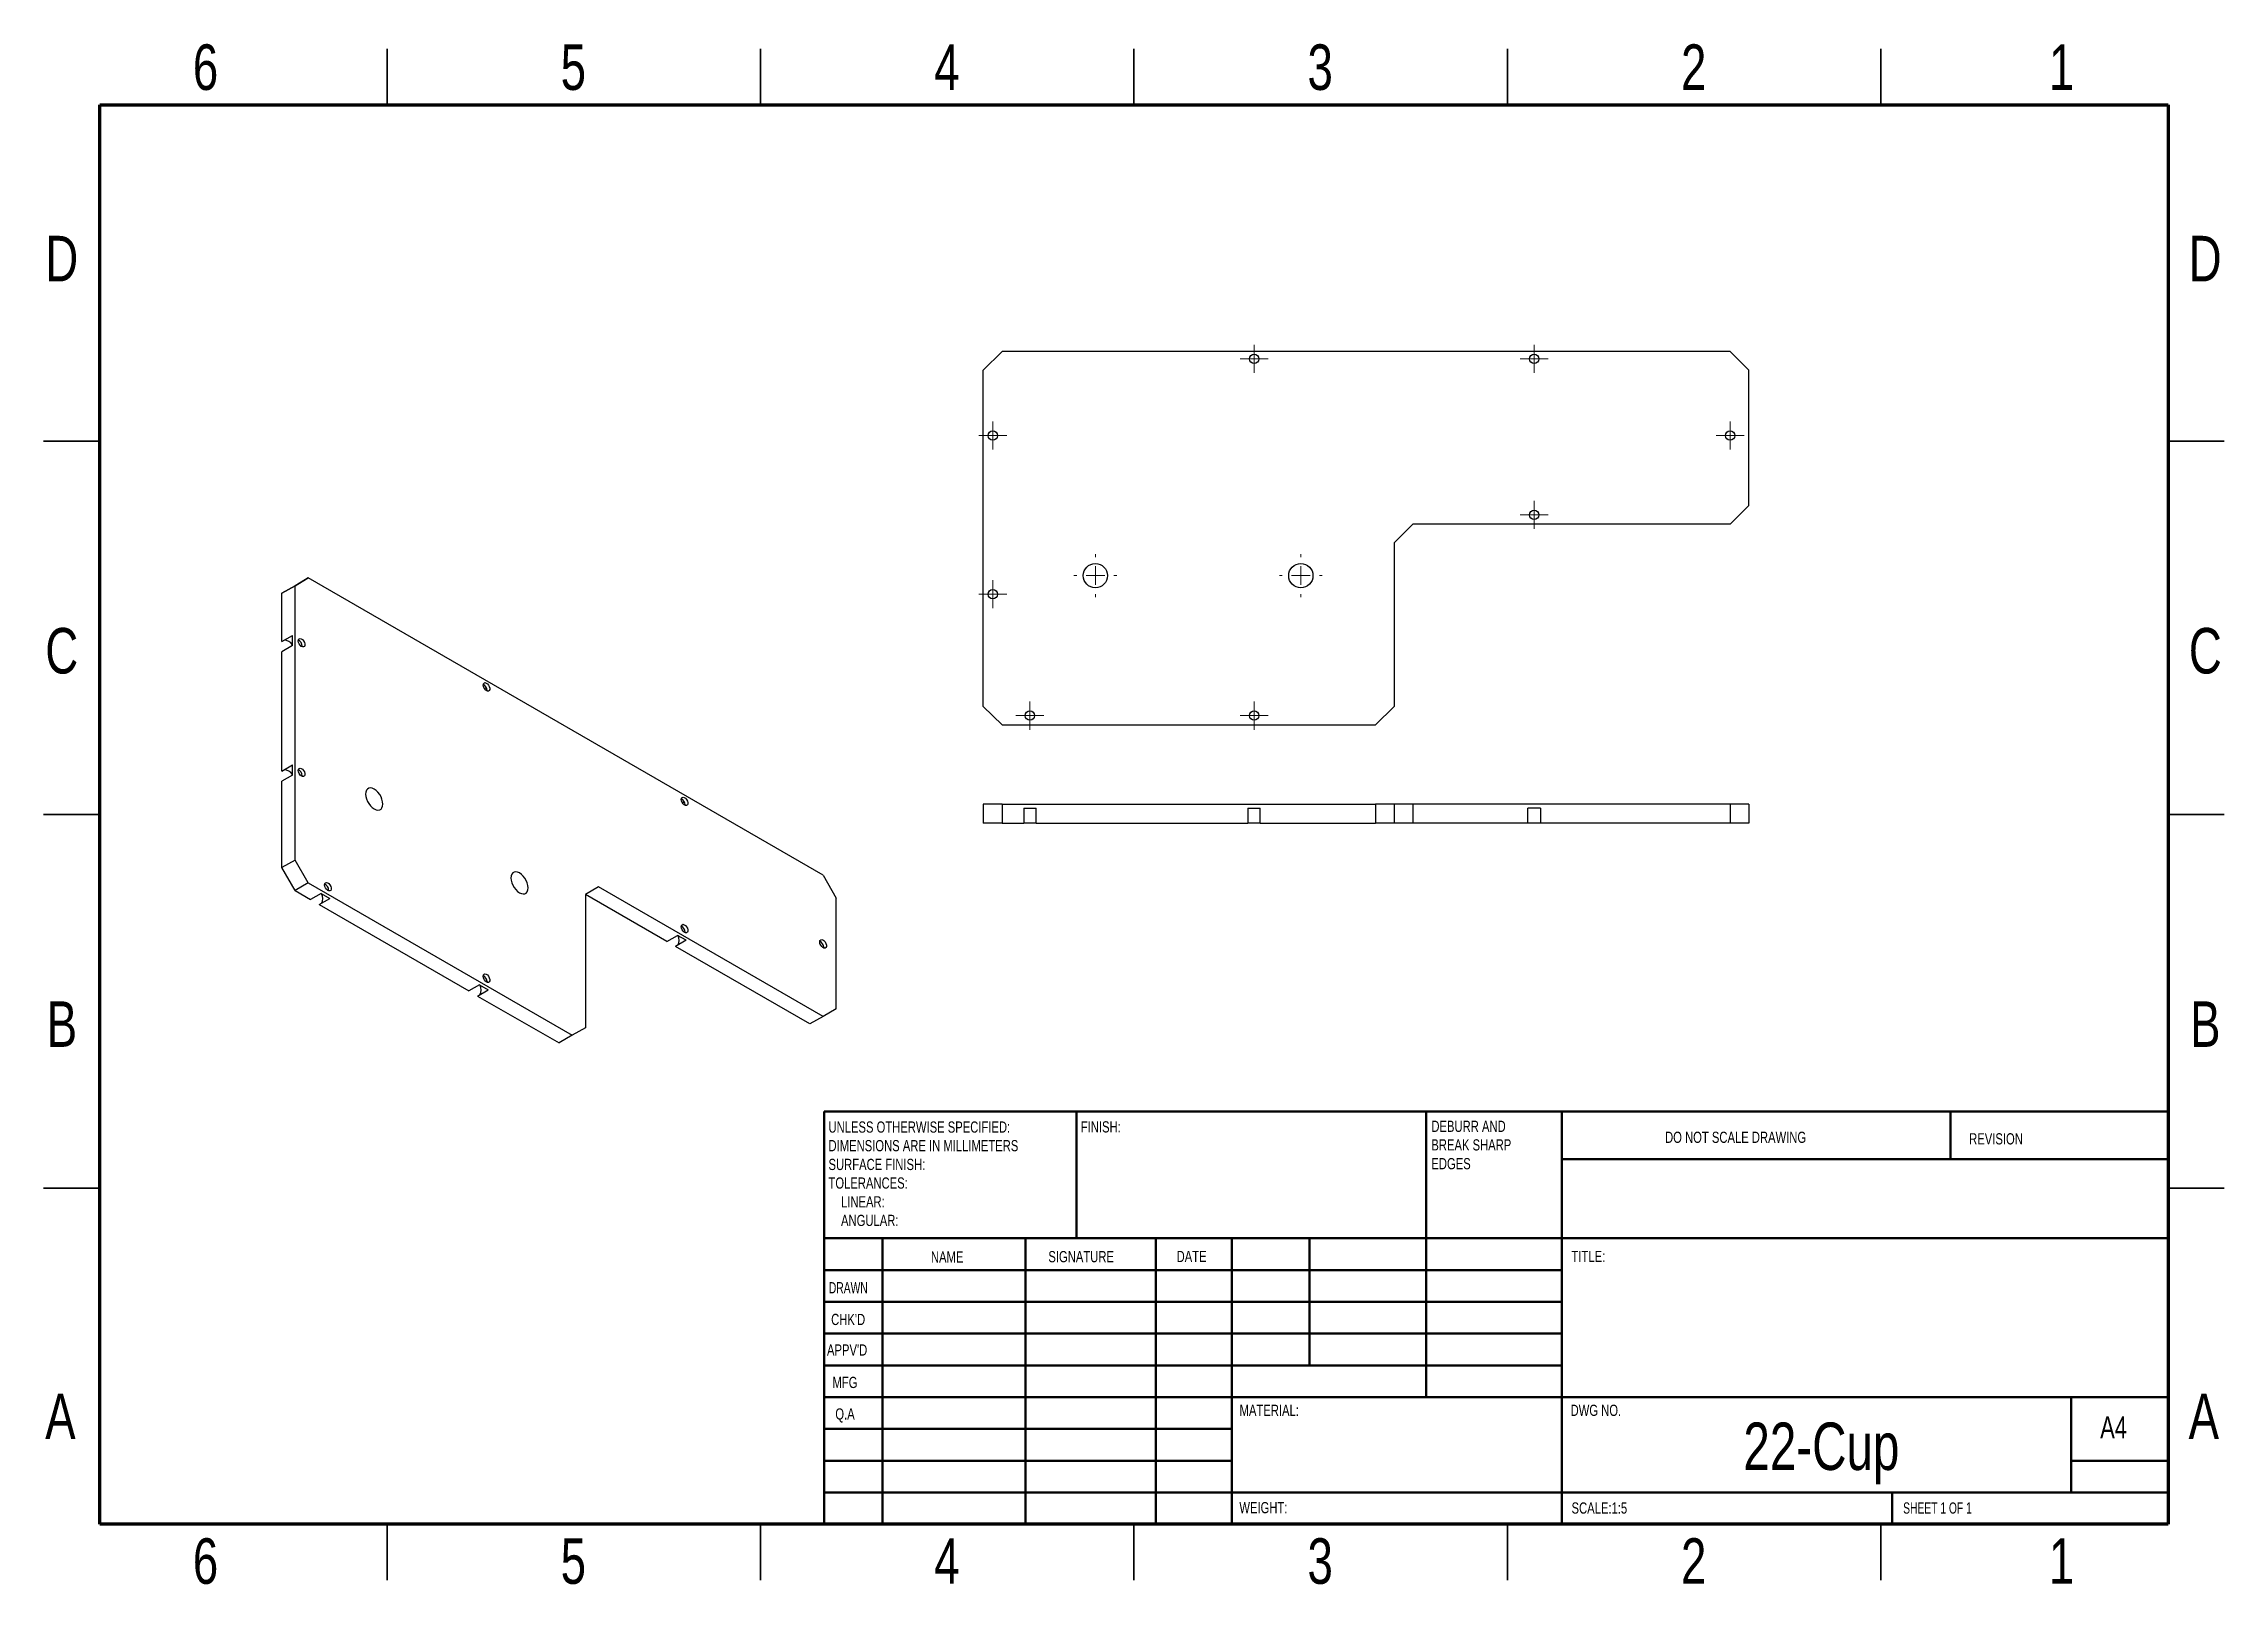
# Model space of a CAD drawing. Header units: inches. Extents: x 0.1 to 11.6, y 0.1 to 8.2.
import ezdxf

# ---------------------------------------------------------------- set-up
doc = ezdxf.new("R2010")
doc.units = ezdxf.units.IN
doc.header["$MEASUREMENT"] = 0
doc.styles.add('SLDTEXTSTYLE0', font='TXT', dxfattribs={"width": 0.75})
doc.styles.add('SLDTEXTSTYLE1', font='TXT', dxfattribs={"width": 0.686449})
doc.styles.add('SLDTEXTSTYLE2', font='TXT', dxfattribs={"width": 0.6875})

# ---------------------------------------------------------------- blocks, each defined once
blk = doc.blocks.new('SW_NOTE_0')
at = {"color": 0, "linetype": 'Continuous', "lineweight": 0, "attachment_point": 1, "style": 'SLDTEXTSTYLE0'}
for s, insert, char_height in [('UNLESS OTHERWISE SPECIFIED:', (0, 0.076), 0.05906), ('DIMENSIONS ARE IN MILLIMETERS', (0, -0.022), 0.05906), ('TOLERANCES:', (0, -0.219), 0.05906), ('SURFACE FINISH:', (0, -0.121), 0.05906), ('LINEAR:', (0.066, -0.318), 0.0591), ('ANGULAR:', (0.066, -0.416), 0.0591)]:
    blk.add_mtext(s, dxfattribs=dict(at, insert=insert, char_height=char_height))
blk = doc.blocks.new('SW_NOTE_0_1')
at = {"color": 0, "linetype": 'Continuous', "lineweight": 0, "attachment_point": 1, "style": 'SLDTEXTSTYLE0'}
for s, insert, char_height in [('DEBURR AND', (0, 0.076), 0.0591), ('BREAK SHARP', (0, -0.022), 0.05906), ('EDGES', (0, -0.121), 0.0591)]:
    blk.add_mtext(s, dxfattribs=dict(at, insert=insert, char_height=char_height))
blk = doc.blocks.new('SW_CENTERMARKSYMBOL_0')
at = {"color": 0, "linetype": 'Continuous', "lineweight": 18}
for p, q in [((-0.049, 0), (-0.074, 0)), ((0, 0), (-0.049, 0)), ((0, 0.049), (0, 0.074)), ((0, 0), (0, 0.049)), ((0, 0), (0, -0.049)), ((0, 0), (0.049, 0)), ((0.049, 0), (0.074, 0)), ((0, -0.049), (0, -0.074))]:
    blk.add_line(p, q, dxfattribs=at)
blk = doc.blocks.new('SW_CENTERMARKSYMBOL_1')
at = {"color": 0, "linetype": 'Continuous', "lineweight": 18}
for p, q in [((-0.049, 0), (-0.074, 0)), ((0, 0), (-0.049, 0)), ((0, 0.049), (0, 0.074)), ((0, 0), (0, 0.049)), ((0, 0), (0, -0.049)), ((0, 0), (0.049, 0)), ((0.049, 0), (0.074, 0)), ((0, -0.049), (0, -0.074))]:
    blk.add_line(p, q, dxfattribs=at)
blk = doc.blocks.new('SW_CENTERMARKSYMBOL_2')
at = {"color": 0, "linetype": 'Continuous', "lineweight": 18}
for p, q in [((-0.049, 0), (-0.074, 0)), ((0, 0), (-0.049, 0)), ((0, 0.049), (0, 0.074)), ((0, 0), (0, 0.049)), ((0, 0), (0, -0.049)), ((0, 0), (0.049, 0)), ((0.049, 0), (0.074, 0)), ((0, -0.049), (0, -0.074))]:
    blk.add_line(p, q, dxfattribs=at)
blk = doc.blocks.new('SW_CENTERMARKSYMBOL_3')
at = {"color": 0, "linetype": 'Continuous', "lineweight": 18}
for p, q in [((-0.049, 0), (-0.074, 0)), ((0, 0), (-0.049, 0)), ((0, 0.049), (0, 0.074)), ((0, 0), (0, 0.049)), ((0, 0), (0, -0.049)), ((0, 0), (0.049, 0)), ((0.049, 0), (0.074, 0)), ((0, -0.049), (0, -0.074))]:
    blk.add_line(p, q, dxfattribs=at)
blk = doc.blocks.new('SW_CENTERMARKSYMBOL_4')
at = {"color": 0, "linetype": 'Continuous', "lineweight": 18}
for p, q in [((-0.049, 0), (-0.074, 0)), ((0, 0), (-0.049, 0)), ((0, 0.049), (0, 0.074)), ((0, 0), (0, 0.049)), ((0, 0), (0, -0.049)), ((0, 0), (0.049, 0)), ((0.049, 0), (0.074, 0)), ((0, -0.049), (0, -0.074))]:
    blk.add_line(p, q, dxfattribs=at)
blk = doc.blocks.new('SW_CENTERMARKSYMBOL_5')
at = {"color": 0, "linetype": 'Continuous', "lineweight": 18}
for p, q in [((-0.049, 0), (-0.074, 0)), ((0, 0), (-0.049, 0)), ((0, 0.049), (0, 0.074)), ((0, 0), (0, 0.049)), ((0, 0), (0, -0.049)), ((0, 0), (0.049, 0)), ((0.049, 0), (0.074, 0)), ((0, -0.049), (0, -0.074))]:
    blk.add_line(p, q, dxfattribs=at)
blk = doc.blocks.new('SW_CENTERMARKSYMBOL_6')
at = {"color": 0, "linetype": 'Continuous', "lineweight": 18}
for p, q in [((-0.049, 0), (-0.074, 0)), ((0, 0), (-0.049, 0)), ((0, 0.049), (0, 0.074)), ((0, 0), (0, 0.049)), ((0, 0), (0, -0.049)), ((0, 0), (0.049, 0)), ((0.049, 0), (0.074, 0)), ((0, -0.049), (0, -0.074))]:
    blk.add_line(p, q, dxfattribs=at)
blk = doc.blocks.new('SW_CENTERMARKSYMBOL_7')
at = {"color": 0, "linetype": 'Continuous', "lineweight": 18}
for p, q in [((-0.049, 0), (-0.074, 0)), ((0, 0), (-0.049, 0)), ((0, 0.049), (0, 0.074)), ((0, 0), (0, 0.049)), ((0, 0), (0, -0.049)), ((0, 0), (0.049, 0)), ((0.049, 0), (0.074, 0)), ((0, -0.049), (0, -0.074))]:
    blk.add_line(p, q, dxfattribs=at)
blk = doc.blocks.new('SW_CENTERMARKSYMBOL_8')
at = {"color": 0, "linetype": 'Continuous', "lineweight": 18}
for p, q in [((-0.098, 0), (-0.113, 0)), ((0, 0), (-0.049, 0)), ((0, 0.098), (0, 0.113)), ((0, 0), (0, 0.049)), ((0, 0), (0, -0.049)), ((0, 0), (0.049, 0)), ((0.098, 0), (0.113, 0)), ((0, -0.098), (0, -0.113))]:
    blk.add_line(p, q, dxfattribs=at)
blk = doc.blocks.new('SW_CENTERMARKSYMBOL_9')
at = {"color": 0, "linetype": 'Continuous', "lineweight": 18}
for p, q in [((-0.098, 0), (-0.113, 0)), ((0, 0), (-0.049, 0)), ((0, 0.098), (0, 0.113)), ((0, 0), (0, 0.049)), ((0, 0), (0, -0.049)), ((0, 0), (0.049, 0)), ((0.098, 0), (0.113, 0)), ((0, -0.098), (0, -0.113))]:
    blk.add_line(p, q, dxfattribs=at)

msp = doc.modelspace()

# ---------------------------------------------------------------- linework, layer by layer
at = {"color": 7, "linetype": 'Continuous', "lineweight": 35}
for p, q in [((1.909, 7.874), (1.909, 8.169)), ((3.878, 7.874), (3.878, 8.169)), ((5.846, 8.169), (5.846, 7.874)), ((5.846, 7.874), (5.846, 8.169)), ((7.815, 7.874), (7.815, 8.169)), ((9.783, 7.874), (9.783, 8.169)), ((0.394, 6.102), (0.098, 6.102)), ((11.299, 6.102), (11.594, 6.102)), ((0.098, 4.134), (0.394, 4.134)), ((0.394, 4.134), (0.098, 4.134)), ((11.594, 4.134), (11.299, 4.134)), ((11.299, 4.134), (11.594, 4.134)), ((0.394, 2.165), (0.098, 2.165)), ((11.299, 2.165), (11.594, 2.165)), ((1.909, 0.394), (1.909, 0.098)), ((3.878, 0.394), (3.878, 0.098)), ((5.846, 0.098), (5.846, 0.394)), ((5.846, 0.394), (5.846, 0.098)), ((7.815, 0.394), (7.815, 0.098)), ((9.783, 0.394), (9.783, 0.098))]:
    msp.add_line(p, q, dxfattribs=at)
at = {"color": 7, "linetype": 'Continuous', "lineweight": 70}
for p, q in [((0.394, 0.394), (0.394, 7.874)), ((0.394, 7.874), (11.299, 7.874)), ((11.299, 7.874), (11.299, 0.394)), ((11.299, 0.394), (0.394, 0.394))]:
    msp.add_line(p, q, dxfattribs=at)
at = {"color": 7, "linetype": 'Continuous', "lineweight": 25}
for p, q in [((5.052, 6.476), (5.151, 6.574)), ((8.989, 6.574), (5.151, 6.574)), ((8.989, 6.574), (9.088, 6.476)), ((5.052, 4.704), (5.052, 6.476)), ((9.088, 5.762), (9.088, 6.476)), ((9.088, 5.762), (8.989, 5.664)), ((7.316, 5.664), (7.218, 5.565)), ((8.989, 5.664), (7.316, 5.664)), ((7.218, 5.565), (7.218, 4.704)), ((1.424, 5.34), (1.354, 5.3)), ((1.354, 5.3), (1.424, 5.34)), ((1.354, 5.046), (1.354, 5.3)), ((1.424, 5.34), (1.493, 5.381)), ((1.493, 5.381), (1.424, 5.34)), ((1.424, 3.894), (1.424, 5.34)), ((4.208, 3.814), (1.493, 5.381)), ((1.354, 5.046), (1.41, 5.078)), ((1.41, 5.024), (1.41, 5.078)), ((1.41, 5.024), (1.354, 4.992)), ((1.354, 4.362), (1.354, 4.992)), ((1.462, 5.021), (1.462, 5.017)), ((2.433, 4.802), (2.422, 4.796)), ((2.436, 4.788), (2.436, 4.784)), ((5.151, 4.606), (5.052, 4.704)), ((5.151, 4.606), (7.119, 4.606)), ((7.218, 4.704), (7.119, 4.606)), ((1.354, 4.362), (1.41, 4.395)), ((1.41, 4.341), (1.41, 4.395)), ((1.41, 4.341), (1.354, 4.309)), ((1.354, 3.854), (1.354, 4.309)), ((1.462, 4.338), (1.462, 4.334)), ((3.477, 4.2), (3.466, 4.194)), ((3.48, 4.185), (3.48, 4.182)), ((5.052, 4.188), (5.052, 4.089)), ((5.151, 4.188), (5.052, 4.188)), ((5.151, 4.188), (5.151, 4.089)), ((5.151, 4.188), (7.119, 4.188)), ((5.266, 4.168), (5.331, 4.168)), ((5.266, 4.168), (5.266, 4.089)), ((5.331, 4.089), (5.331, 4.168)), ((6.447, 4.168), (6.512, 4.168)), ((6.447, 4.168), (6.447, 4.089)), ((6.512, 4.089), (6.512, 4.168)), ((7.119, 4.188), (7.119, 4.089)), ((7.218, 4.188), (7.119, 4.188)), ((7.218, 4.188), (7.218, 4.089)), ((7.316, 4.188), (7.218, 4.188)), ((7.316, 4.188), (7.316, 4.089)), ((8.989, 4.188), (7.316, 4.188)), ((7.989, 4.168), (7.923, 4.168)), ((7.923, 4.089), (7.923, 4.168)), ((7.989, 4.168), (7.989, 4.089)), ((8.989, 4.188), (8.989, 4.089)), ((9.088, 4.188), (8.989, 4.188)), ((9.088, 4.188), (9.088, 4.089)), ((5.151, 4.089), (5.052, 4.089)), ((5.151, 4.089), (5.266, 4.089)), ((5.331, 4.089), (5.266, 4.089)), ((5.331, 4.089), (6.447, 4.089)), ((6.512, 4.089), (6.447, 4.089)), ((6.512, 4.089), (7.119, 4.089)), ((7.218, 4.089), (7.119, 4.089)), ((7.316, 4.089), (7.218, 4.089)), ((7.923, 4.089), (7.316, 4.089)), ((7.989, 4.089), (7.923, 4.089)), ((8.989, 4.089), (7.989, 4.089)), ((9.088, 4.089), (8.989, 4.089)), ((1.424, 3.894), (1.354, 3.854)), ((1.424, 3.733), (1.354, 3.854)), ((1.493, 3.773), (1.424, 3.894)), ((4.208, 3.814), (4.277, 3.693)), ((1.493, 3.773), (1.424, 3.733)), ((1.424, 3.733), (1.505, 3.686)), ((1.493, 3.773), (2.885, 2.97)), ((1.561, 3.718), (1.505, 3.686)), ((1.551, 3.659), (1.607, 3.692)), ((1.561, 3.718), (1.607, 3.692)), ((1.601, 3.735), (1.601, 3.732)), ((3.024, 3.753), (2.955, 3.713)), ((2.955, 3.713), (2.955, 3.01)), ((3.384, 3.465), (2.955, 3.713)), ((4.208, 3.07), (3.024, 3.753)), ((4.277, 3.11), (4.277, 3.693)), ((1.551, 3.659), (2.34, 3.204)), ((3.384, 3.465), (3.44, 3.497)), ((3.486, 3.471), (3.43, 3.439)), ((3.486, 3.471), (3.44, 3.497)), ((3.48, 3.514), (3.48, 3.511)), ((4.138, 3.03), (3.43, 3.439)), ((4.211, 3.434), (4.211, 3.43)), ((2.396, 3.236), (2.34, 3.204)), ((2.396, 3.236), (2.442, 3.21)), ((2.436, 3.253), (2.436, 3.249)), ((2.386, 3.177), (2.442, 3.21)), ((2.386, 3.177), (2.816, 2.93)), ((4.277, 3.11), (4.208, 3.07)), ((2.955, 3.01), (2.885, 2.97)), ((4.208, 3.07), (4.138, 3.03)), ((2.885, 2.97), (2.816, 2.93))]:
    msp.add_line(p, q, dxfattribs=at)
at = {"color": 7, "linetype": 'Continuous', "lineweight": 50}
for p, q in [((4.213, 2.569), (11.299, 2.569)), ((4.213, 2.569), (4.213, 0.394)), ((5.543, 1.9), (5.543, 2.569)), ((7.386, 2.569), (7.386, 1.063)), ((8.102, 2.569), (8.102, 0.394)), ((10.15, 2.318), (10.15, 2.569)), ((11.299, 2.318), (8.102, 2.318)), ((11.299, 1.9), (4.213, 1.9)), ((4.52, 1.9), (4.52, 0.394)), ((5.275, 1.9), (5.275, 0.394)), ((5.961, 1.9), (5.961, 0.394)), ((6.362, 0.394), (6.362, 1.9)), ((6.772, 1.23), (6.772, 1.9)), ((8.102, 1.732), (4.213, 1.732)), ((8.102, 1.565), (4.213, 1.565)), ((8.102, 1.398), (4.213, 1.398)), ((8.102, 1.23), (4.213, 1.23)), ((6.362, 1.063), (4.213, 1.063)), ((6.362, 1.063), (11.299, 1.063)), ((10.787, 0.561), (10.787, 1.063)), ((6.362, 0.896), (4.213, 0.896)), ((6.362, 0.728), (4.213, 0.728)), ((11.299, 0.728), (10.787, 0.728)), ((4.213, 0.561), (11.299, 0.561)), ((9.843, 0.394), (9.843, 0.561))]:
    msp.add_line(p, q, dxfattribs=at)
at = {"color": 7, "linetype": 'Continuous', "lineweight": 25, "flags": 128}
for points in [[(1.441, 5.049), (1.442, 5.056), (1.446, 5.06), (1.451, 5.062), (1.457, 5.06), (1.463, 5.056), (1.469, 5.049), (1.473, 5.041), (1.476, 5.033), (1.476, 5.025), (1.473, 5.02), (1.469, 5.017), (1.463, 5.017), (1.457, 5.02), (1.451, 5.026), (1.446, 5.033), (1.442, 5.041), (1.441, 5.049)], [(2.415, 4.816), (2.417, 4.823), (2.42, 4.827), (2.425, 4.829), (2.431, 4.827), (2.438, 4.823), (2.443, 4.816), (2.448, 4.808), (2.45, 4.8), (2.45, 4.793), (2.448, 4.787), (2.443, 4.784), (2.438, 4.784), (2.431, 4.787), (2.425, 4.793), (2.42, 4.8), (2.417, 4.808), (2.415, 4.816)], [(1.441, 4.366), (1.442, 4.373), (1.446, 4.377), (1.451, 4.378), (1.457, 4.377), (1.463, 4.373), (1.469, 4.366), (1.473, 4.358), (1.476, 4.35), (1.476, 4.342), (1.473, 4.337), (1.469, 4.334), (1.463, 4.334), (1.457, 4.337), (1.451, 4.342), (1.446, 4.35), (1.442, 4.358), (1.441, 4.366)], [(1.887, 4.189), (1.885, 4.201), (1.882, 4.214), (1.877, 4.227), (1.87, 4.24), (1.861, 4.251), (1.851, 4.26), (1.841, 4.268), (1.831, 4.272), (1.822, 4.274), (1.813, 4.272), (1.806, 4.268), (1.801, 4.262), (1.797, 4.252), (1.796, 4.241), (1.797, 4.229), (1.801, 4.216), (1.806, 4.203), (1.813, 4.191), (1.822, 4.18), (1.831, 4.17), (1.841, 4.163), (1.851, 4.159), (1.861, 4.157), (1.87, 4.158), (1.877, 4.162), (1.882, 4.169), (1.885, 4.178), (1.887, 4.189)], [(3.459, 4.213), (3.461, 4.22), (3.464, 4.224), (3.469, 4.226), (3.475, 4.224), (3.482, 4.22), (3.487, 4.213), (3.492, 4.205), (3.494, 4.197), (3.494, 4.19), (3.492, 4.184), (3.487, 4.181), (3.482, 4.181), (3.475, 4.184), (3.469, 4.19), (3.464, 4.197), (3.461, 4.206), (3.459, 4.213)], [(2.652, 3.747), (2.651, 3.76), (2.648, 3.773), (2.642, 3.786), (2.635, 3.798), (2.627, 3.809), (2.617, 3.818), (2.607, 3.826), (2.597, 3.83), (2.587, 3.832), (2.579, 3.83), (2.572, 3.826), (2.566, 3.82), (2.563, 3.81), (2.562, 3.799), (2.563, 3.787), (2.566, 3.774), (2.572, 3.761), (2.579, 3.749), (2.587, 3.738), (2.597, 3.728), (2.607, 3.721), (2.617, 3.717), (2.627, 3.715), (2.635, 3.716), (2.642, 3.72), (2.648, 3.727), (2.651, 3.736), (2.652, 3.747)], [(1.58, 3.763), (1.581, 3.77), (1.585, 3.774), (1.59, 3.776), (1.596, 3.774), (1.602, 3.77), (1.608, 3.763), (1.613, 3.755), (1.615, 3.747), (1.615, 3.74), (1.613, 3.734), (1.608, 3.731), (1.602, 3.731), (1.596, 3.734), (1.59, 3.74), (1.585, 3.747), (1.581, 3.755), (1.58, 3.763)], [(3.459, 3.542), (3.461, 3.549), (3.464, 3.553), (3.469, 3.555), (3.475, 3.553), (3.482, 3.549), (3.487, 3.542), (3.492, 3.534), (3.494, 3.526), (3.494, 3.519), (3.492, 3.513), (3.487, 3.51), (3.482, 3.51), (3.475, 3.513), (3.469, 3.519), (3.464, 3.526), (3.461, 3.534), (3.459, 3.542)], [(4.19, 3.462), (4.191, 3.469), (4.195, 3.473), (4.2, 3.475), (4.206, 3.473), (4.212, 3.469), (4.218, 3.462), (4.222, 3.454), (4.225, 3.446), (4.225, 3.438), (4.222, 3.433), (4.218, 3.43), (4.212, 3.43), (4.206, 3.433), (4.2, 3.439), (4.195, 3.446), (4.191, 3.454), (4.19, 3.462)], [(2.415, 3.281), (2.417, 3.288), (2.42, 3.292), (2.425, 3.294), (2.431, 3.292), (2.438, 3.288), (2.443, 3.281), (2.448, 3.273), (2.45, 3.265), (2.45, 3.257), (2.448, 3.252), (2.443, 3.249), (2.438, 3.249), (2.431, 3.252), (2.425, 3.258), (2.42, 3.265), (2.417, 3.273), (2.415, 3.281)]]:
    msp.add_lwpolyline(points, dxfattribs=at)
at = {"color": 7, "linetype": 'Continuous', "lineweight": 25}
for centre, radius in [((6.48, 6.535), 0.0246), ((7.956, 6.535), 0.0246), ((5.102, 6.131), 0.0246), ((8.989, 6.131), 0.0246), ((7.956, 5.713), 0.0246), ((5.643, 5.393), 0.064), ((6.726, 5.393), 0.064), ((5.102, 5.295), 0.0246), ((5.298, 4.655), 0.0246), ((6.48, 4.655), 0.0246)]:
    msp.add_circle(centre, radius, dxfattribs=at)
for centre, radius, start, end in [((1.367, 5.001), 0.0509, 32.179, 90.9479), ((1.426, 5.02), 0.036, 1.4214, 64.6808), ((2.4, 4.787), 0.036, 1.4214, 64.6808), ((1.367, 4.318), 0.0509, 32.179, 90.9479), ((1.426, 4.337), 0.036, 1.4214, 64.6808), ((3.444, 4.184), 0.036, 1.4214, 64.6808), ((1.519, 3.692), 0.0509, 329.0388, 27.8107), ((1.565, 3.734), 0.036, 1.4214, 64.6808), ((3.398, 3.472), 0.0509, 329.0388, 27.8107), ((3.444, 3.513), 0.036, 1.4214, 64.6808), ((4.175, 3.433), 0.036, 1.4214, 64.6808), ((2.354, 3.21), 0.0509, 329.0388, 27.8107), ((2.4, 3.252), 0.036, 1.4214, 64.6808)]:
    msp.add_arc(centre, radius, start, end, dxfattribs=at)

# ---------------------------------------------------------------- block references
at = {"color": 7, "linetype": 'Continuous', "lineweight": 0}
for name, p in [('SW_CENTERMARKSYMBOL_1', (6.48, 6.535)), ('SW_CENTERMARKSYMBOL_0', (7.956, 6.535)), ('SW_CENTERMARKSYMBOL_2', (5.102, 6.131)), ('SW_CENTERMARKSYMBOL_7', (8.989, 6.131)), ('SW_CENTERMARKSYMBOL_6', (7.956, 5.713)), ('SW_CENTERMARKSYMBOL_8', (5.643, 5.393)), ('SW_CENTERMARKSYMBOL_9', (6.726, 5.393)), ('SW_CENTERMARKSYMBOL_3', (5.102, 5.295)), ('SW_CENTERMARKSYMBOL_4', (5.298, 4.655)), ('SW_CENTERMARKSYMBOL_5', (6.48, 4.655)), ('SW_NOTE_0', (4.236, 2.44)), ('SW_NOTE_0_1', (7.414, 2.444))]:
    msp.add_blockref(name, p, dxfattribs=at)

# ---------------------------------------------------------------- texts
for s, insert, char_height, attachment_point, style in [('6', (0.952, 8.193), 0.24, 2, 'SLDTEXTSTYLE0'), ('5', (2.891, 8.193), 0.24, 2, 'SLDTEXTSTYLE0'), ('4', (4.86, 8.193), 0.24, 2, 'SLDTEXTSTYLE0'), ('3', (6.828, 8.193), 0.24, 2, 'SLDTEXTSTYLE0'), ('2', (8.797, 8.193), 0.24, 2, 'SLDTEXTSTYLE0'), ('1', (10.736, 8.193), 0.24, 2, 'SLDTEXTSTYLE0'), ('D', (0.194, 7.184), 0.24, 2, 'SLDTEXTSTYLE0'), ('D', (11.493, 7.184), 0.24, 2, 'SLDTEXTSTYLE0'), ('C', (0.194, 5.117), 0.24, 2, 'SLDTEXTSTYLE0'), ('C', (11.494, 5.117), 0.24, 2, 'SLDTEXTSTYLE0'), ('B', (0.195, 3.149), 0.24, 2, 'SLDTEXTSTYLE0'), ('B', (11.494, 3.149), 0.24, 2, 'SLDTEXTSTYLE0'), ('FINISH:', (5.566, 2.517), 0.0591, 1, 'SLDTEXTSTYLE0'), ('DO NOT SCALE DRAWING', (8.646, 2.462), 0.05906, 1, 'SLDTEXTSTYLE0'), ('REVISION', (10.249, 2.454), 0.0591, 1, 'SLDTEXTSTYLE0'), ('NAME', (4.776, 1.831), 0.0591, 1, 'SLDTEXTSTYLE0'), ('SIGNATURE', (5.395, 1.833), 0.0591, 1, 'SLDTEXTSTYLE0'), ('DATE', (6.071, 1.834), 0.0591, 1, 'SLDTEXTSTYLE0'), ('TITLE:', (8.153, 1.834), 0.0591, 1, 'SLDTEXTSTYLE0'), ('DRAWN', (4.238, 1.669), 0.0591, 1, 'SLDTEXTSTYLE1'), ("CHK'D", (4.25, 1.502), 0.0591, 1, 'SLDTEXTSTYLE0'), ("APPV'D", (4.228, 1.341), 0.0591, 1, 'SLDTEXTSTYLE0'), ('MFG', (4.257, 1.17), 0.0591, 1, 'SLDTEXTSTYLE0'), ('A', (0.187, 1.082), 0.24, 2, 'SLDTEXTSTYLE0'), ('A', (11.486, 1.082), 0.24, 2, 'SLDTEXTSTYLE0'), ('Q.A', (4.272, 1.004), 0.0591, 1, 'SLDTEXTSTYLE0'), ('MATERIAL:', (6.403, 1.023), 0.0591, 1, 'SLDTEXTSTYLE0'), ('DWG NO.', (8.148, 1.023), 0.0591, 1, 'SLDTEXTSTYLE0'), ('22-Cup', (9.47, 0.929), 0.25, 2, 'SLDTEXTSTYLE0'), ('A4', (10.94, 0.961), 0.1146, 1, 'SLDTEXTSTYLE0'), ('WEIGHT:', (6.402, 0.51), 0.059, 1, 'SLDTEXTSTYLE0'), ('SCALE:1:5', (8.153, 0.508), 0.0591, 1, 'SLDTEXTSTYLE0'), ('SHEET 1 OF 1', (9.901, 0.508), 0.05906, 1, 'SLDTEXTSTYLE2'), ('6', (0.952, 0.319), 0.24, 2, 'SLDTEXTSTYLE0'), ('5', (2.891, 0.319), 0.24, 2, 'SLDTEXTSTYLE0'), ('4', (4.86, 0.319), 0.24, 2, 'SLDTEXTSTYLE0'), ('3', (6.828, 0.319), 0.24, 2, 'SLDTEXTSTYLE0'), ('2', (8.797, 0.319), 0.24, 2, 'SLDTEXTSTYLE0'), ('1', (10.736, 0.319), 0.24, 2, 'SLDTEXTSTYLE0')]:
    msp.add_mtext(s, dxfattribs=dict(at, insert=insert, char_height=char_height, attachment_point=attachment_point, style=style))

doc.saveas('drawing.dxf')
